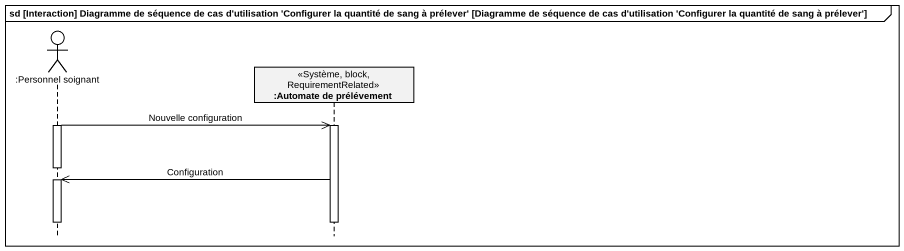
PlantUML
@startuml
mainframe sd [Interaction] Diagramme de séquence de cas d'utilisation 'Configurer la quantité de sang à prélever' [Diagramme de séquence de cas d'utilisation 'Configurer la quantité de sang à prélever']
hide footbox
actor ":Personnel soignant" as Personnel_soignant
participant ":Automate de prélévement" as Automate_de_prélévement <<Système, block, RequirementRelated>>

activate Personnel_soignant
Personnel_soignant ->> Automate_de_prélévement : Nouvelle configuration
activate Automate_de_prélévement
deactivate Personnel_soignant
Automate_de_prélévement ->> Personnel_soignant : Configuration
activate Personnel_soignant
deactivate Automate_de_prélévement
deactivate Personnel_soignant
@enduml
